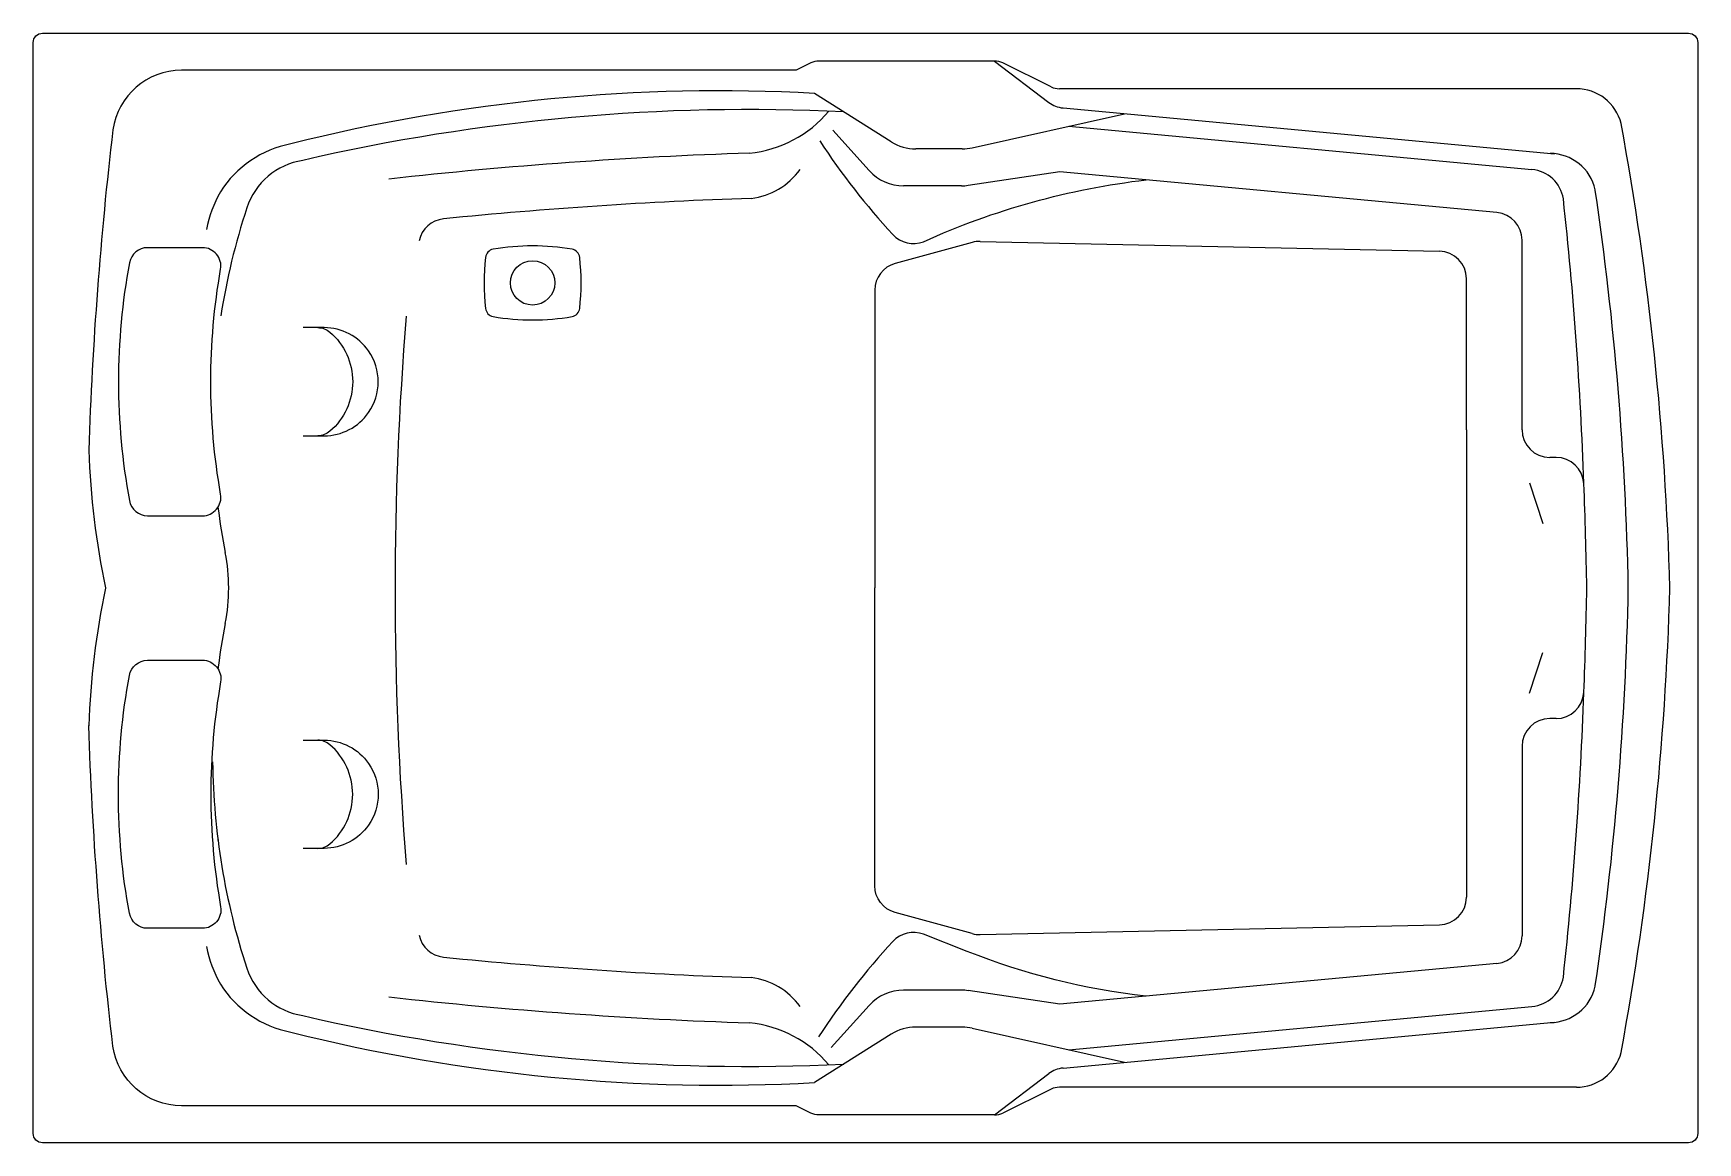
# Model space of a CAD drawing. Extents: x -0.9 to 0.9, y -1.2 to 0.
import ezdxf

# ---------------------------------------------------------------- set-up
doc = ezdxf.new("R2010")
doc.units = 0
doc.header["$LTSCALE"] = 10
doc.layers.get('0').update_dxf_attribs({"linetype": 'CONTINUOUS'})

msp = doc.modelspace()

# ---------------------------------------------------------------- linework, layer by layer
at = {"color": 0}
for p, q in [((0.1395, -0.03), (0.1982, -0.0748)), ((0.2008, -0.0579), (0.1484, -0.0321)), ((0.0278, -0.1173), (-0.055, -0.065)), ((0.7688, -0.06), (0.2097, -0.06)), ((0.1154, -0.1238), (0.28, -0.087)), ((0.2136, -0.0808), (0.745, -0.1304)), ((0.0041, -0.1485), (-0.0355, -0.1047)), ((0.2198, -0.1005), (0.7207, -0.1473)), ((0.1045, -0.125), (0.0545, -0.125)), ((0.2103, -0.1498), (0.1111, -0.1645)), ((0.6828, -0.1939), (0.2103, -0.1498)), ((0.1037, -0.165), (0.0412, -0.165)), ((0.1239, -0.2251), (0.6206, -0.2357)), ((0.71, -0.4288), (0.71, -0.2238)), ((0.65, -0.4288), (0.65, -0.2656)), ((0.65, -0.4288), (0.65, -0.9344)), ((0.7469, -0.4588), (0.74, -0.4588)), ((0.7181, -0.4861), (0.7324, -0.5303)), ((0.7181, -0.7139), (0.7324, -0.6697)), ((0.7469, -0.7412), (0.74, -0.7412)), ((0.71, -0.7712), (0.71, -0.9762)), ((0.1239, -0.9749), (0.6206, -0.9643)), ((0.6828, -1.0061), (0.2103, -1.0502)), ((0.1037, -1.035), (0.0412, -1.035)), ((0.2103, -1.0502), (0.1111, -1.0355)), ((0.0041, -1.0515), (-0.0371, -1.0971)), ((0.2198, -1.0995), (0.7207, -1.0527)), ((0.1045, -1.075), (0.0545, -1.075)), ((0.1154, -1.0762), (0.28, -1.113)), ((0.2136, -1.1192), (0.745, -1.0696)), ((0.0278, -1.0827), (-0.055, -1.135)), ((0.1395, -1.17), (0.1982, -1.1252)), ((0.2008, -1.1421), (0.1484, -1.1679)), ((0.7688, -1.14), (0.2097, -1.14))]:
    msp.add_line(p, q, dxfattribs=at)
for points in [[(-0.9, -0.6), (-0.9, -0.01, -0.414214), (-0.89, 0), (0.89, 0, -0.414214), (0.9, -0.01), (0.9, -0.6), (0.9, -1.19, -0.414214), (0.89, -1.2), (-0.89, -1.2, -0.414214), (-0.9, -1.19)], [(-0.6974, -0.4984, -0.087094), (-0.6974, -0.2553, 0.466069), (-0.7171, -0.2319), (-0.7764, -0.2319, 0.361282), (-0.796, -0.2482, 0.092279), (-0.796, -0.5055, 0.361282), (-0.7764, -0.5219), (-0.7171, -0.5219, 0.466069)], [(-0.4027, -0.2336, 0.333732), (-0.4109, -0.2424, 0.056278), (-0.4109, -0.2976, 0.333732), (-0.4027, -0.3064, 0.085166), (-0.3173, -0.3064, 0.333732), (-0.3091, -0.2976, 0.056278), (-0.3091, -0.2424, 0.333732), (-0.3173, -0.2336, 0.085166)], [(-0.6974, -0.7016, 0.087094), (-0.6974, -0.9447, -0.466069), (-0.7171, -0.9681), (-0.7764, -0.9681, -0.361282), (-0.796, -0.9518, -0.092279), (-0.796, -0.6945, -0.361282), (-0.7764, -0.6781), (-0.7171, -0.6781, -0.466069)]]:
    msp.add_lwpolyline(points, format="xyb", close=True, dxfattribs=at)
for points in [[(0.1395, -0.03), (-0.0503, -0.03, 0.116434), (-0.0592, -0.0321), (-0.075, -0.04), (-0.7397, -0.04, 0.372777), (-0.8139, -0.1043, 0.021058), (-0.84, -0.4511, 0.021058)], [(-0.0495, -0.1164, 0.041052), (0.0296, -0.2178, 0.308945), (0.0626, -0.2254, -0.077096), (0.3035, -0.1585)], [(0.1153, -0.2262), (0.0321, -0.249, 0.337918), (0.01, -0.2779), (0.01, -0.6)], [(-0.608, -0.4354), (-0.5855, -0.4354, 0.246095), (-0.5374, -0.4102, 0.312404), (-0.5374, -0.3436, 0.246095), (-0.5855, -0.3184), (-0.608, -0.3184)], [(-0.5922, -0.3184, -0.179416), (-0.5792, -0.3232, -0.459038), (-0.5792, -0.4305, -0.179416), (-0.5922, -0.4354)], [(0.1153, -0.9738), (0.0321, -0.951, -0.337918), (0.01, -0.9221), (0.01, -0.6)], [(0.1395, -1.17), (-0.0503, -1.17, -0.116434), (-0.0592, -1.1679), (-0.075, -1.16), (-0.7397, -1.16, -0.372777), (-0.8139, -1.0957, -0.021058), (-0.84, -0.7489, -0.021058)], [(-0.608, -0.7646), (-0.5855, -0.7646, -0.246095), (-0.5374, -0.7898, -0.312404), (-0.5374, -0.8564, -0.246095), (-0.5855, -0.8816), (-0.608, -0.8816)], [(-0.5922, -0.8816, 0.179416), (-0.5792, -0.8768, 0.459038), (-0.5792, -0.7695, 0.179416), (-0.5922, -0.7646)], [(0.3035, -1.0415, -0.066759), (0.1101, -0.9931), (0.0626, -0.9746, 0.308945), (0.0296, -0.9822, 0.041798), (-0.0508, -1.0856)]]:
    msp.add_lwpolyline(points, format="xyb", dxfattribs=at)
msp.add_circle((-0.36, -0.27), 0.024, dxfattribs=at)
for centre, radius, start, end in [((0.1395, -0.05), 0.02, 63.7342, 90), ((-0.1578, -1.9626), 1.9004, 86.8985, 104.1209), ((0.2097, -0.04), 0.02, 243.7342, 270), ((0.7688, -0.11), 0.05, 14.2948, 90), ((-0.1265, -2.2247), 2.1422, 87.2404, 103.0056), ((-0.1382, -0.0018), 0.1285, 275.7239, 320.0643), ((0.2164, -0.0509), 0.03, 232.6256, 264.6641), ((-2.4474, -0.6942), 3.3187, 1.6259, 10.3546), ((-0.5988, -0.2348), 0.1174, 101.144, 147.3747), ((0.0545, -0.075), 0.05, 237.7244, 270), ((0.1045, -0.075), 0.05, 270, 282.5986), ((-0.5968, -0.2126), 0.076, 98.8907, 161.7981), ((0.0428, -5.1927), 5.0659, 91.902, 96.3255), ((0.7403, -0.18), 0.05, 12.4013, 90), ((-0.1333, -0.1018), 0.0774, 277.1077, 323.965), ((0.0412, -0.115), 0.05, 222.0743, 270), ((0.7172, -0.1851), 0.038, 9.2151, 84.6608), ((-0.5796, -0.2387), 0.1358, 150.3807, 168.7198), ((0.0428, -5.1927), 5.0169, 91.902, 95.7104), ((0.1037, -0.115), 0.05, 270, 278.4205), ((-3.3123, -0.6262), 4.0915, 1.9493, 6.2742), ((-2.5763, -0.666), 3.4019, 1.1112, 8.3919), ((0.0344, -0.4201), 0.7405, 161.7981, 171.0948), ((0.68, -0.2238), 0.03, 0, 84.6608), ((-0.4534, -0.2306), 0.03, 95.7104, 168.2634), ((0.1233, -0.2551), 0.03, 88.7823, 105.3159), ((0.1233, -0.2551), 0.03, 88.7823, 105.3159), ((0.62, -0.2656), 0.03, 0, 88.7823), ((3.1185, -0.6024), 3.6273, 175.3099, 184.6901), ((0.74, -0.4288), 0.03, 180, 270), ((0.0344, -0.4201), 0.875, 182.0258, 191.8635), ((0.7469, -0.4888), 0.03, 3.4344, 90), ((-4.907, -0.7036), 5.688, 1.0441, 2.1829), ((0.0344, -0.4201), 0.7405, 187.1776, 191.0263), ((-0.8887, -0.6), 0.2, 348.9737, 11.0263), ((0.0344, -0.7799), 0.875, 168.1365, 177.9742), ((-4.907, -0.4964), 5.688, 357.8171, 358.9559), ((-2.5763, -0.534), 3.4019, 351.6081, 358.8888), ((-2.4474, -0.5058), 3.3187, 349.6454, 358.3741), ((0.0344, -0.7799), 0.7405, 168.9737, 172.8224), ((0.7469, -0.7112), 0.03, 270, 356.5656), ((-3.3123, -0.5738), 4.0915, 353.7258, 358.0507), ((0.74, -0.7712), 0.03, 90, 180), ((0.0344, -0.7799), 0.7405, 180.6355, 198.2019), ((0.0344, -0.7799), 0.7405, 186.977, 187.2615), ((0.62, -0.9344), 0.03, 271.2177, 0), ((-0.5796, -0.9613), 0.1358, 191.2802, 209.6193), ((-0.4534, -0.9694), 0.03, 191.7366, 264.2896), ((0.1233, -0.9449), 0.03, 254.6841, 271.2177), ((0.1233, -0.9449), 0.03, 254.6841, 271.2177), ((0.68, -0.9762), 0.03, 275.3392, 0), ((0.0428, 3.9927), 5.0169, 264.2896, 268.098), ((-0.5968, -0.9874), 0.076, 198.2019, 261.1093), ((-0.1333, -1.0982), 0.0774, 36.035, 82.8923), ((0.7172, -1.0149), 0.038, 275.3392, 350.7849), ((-0.5988, -0.9652), 0.1174, 212.6253, 258.856), ((0.0428, 3.9927), 5.0659, 263.6745, 268.098), ((0.0412, -1.085), 0.05, 90, 137.9257), ((0.1037, -1.085), 0.05, 81.5795, 90), ((0.7403, -1.02), 0.05, 270, 347.5987), ((-0.1265, 1.0247), 2.1422, 256.9944, 272.7596), ((-0.1382, -1.1982), 0.1285, 39.9357, 84.2761), ((0.0545, -1.125), 0.05, 90, 122.2756), ((0.1045, -1.125), 0.05, 77.4014, 90), ((-0.1578, 0.7626), 1.9004, 255.8791, 273.1015), ((0.7688, -1.09), 0.05, 270, 345.7052), ((0.2164, -1.1491), 0.03, 95.3359, 127.3744), ((0.2097, -1.16), 0.02, 90, 116.2658), ((0.1395, -1.15), 0.02, 270, 296.2658)]:
    msp.add_arc(centre, radius, start, end, dxfattribs=at)

doc.saveas('drawing.dxf')
